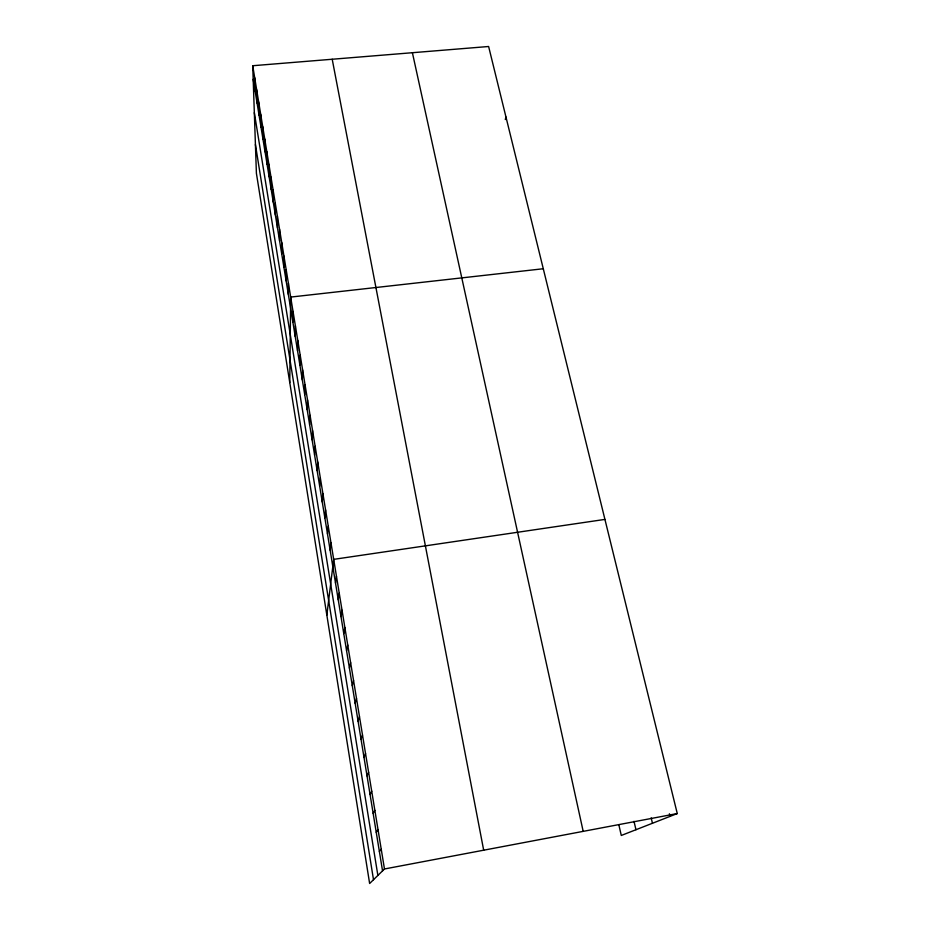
<?xml version="1.0" encoding="UTF-8"?>
<svg xmlns="http://www.w3.org/2000/svg" width="930" height="930" viewBox="0 0 930 930"><rect width="100%" height="100%" fill="white"/><g stroke="black" fill="none" stroke-linecap="round" stroke-linejoin="round"><path stroke-width="1.4" d="M283.929 267.433L283.941 256.029M286.126 280.837L286.161 269.595M288.323 294.345L288.405 283.278M289.765 382.555L290.672 297.077L543.283 268.747M292.869 322.106L293.02 311.399M295.194 336.358L295.391 325.837M297.542 350.738L297.774 340.415M299.913 365.246L300.192 355.121M302.308 379.893L302.622 369.966M304.726 394.669L305.087 384.95M307.156 409.584L307.563 400.063M309.62 424.626L310.062 415.326M312.096 439.809L312.596 430.73M314.607 455.142L315.142 446.284M317.13 470.615L317.723 461.978M319.688 486.227L320.315 477.822M322.257 501.979L322.943 493.818M324.861 517.894L325.593 509.966M327.488 533.948L328.267 526.275M330.138 550.165L330.964 542.736M326.837 615.125L333.696 559.36L604.93 519.405M335.509 583.064L336.451 576.147M338.241 599.745L339.229 593.108M340.996 616.59L342.031 610.22M343.775 633.597L344.867 627.506M346.576 650.779L347.739 644.978M349.413 668.124L350.622 662.613M352.272 685.643L353.551 680.423M505.292 119.552L505.967 117.006M355.167 703.336L356.504 698.418M358.085 721.215L359.48 716.6M361.038 739.257L362.491 734.967M364.014 757.485L365.537 753.521M367.025 775.911L368.617 772.26M370.07 794.511L371.721 791.209M373.139 813.308L374.86 810.344M376.243 832.292L378.033 829.688M379.382 851.485L381.242 849.23M677.273 813.552L384.474 868.98L369.629 883.5L256.401 173.294L252.728 65.728L488.622 46.5L677.273 813.552L621.287 835.466L618.822 824.701M669.391 813.762L670.03 816.389M651.174 817.854L652.465 823.271M633.993 821.318L635.957 829.734M412.397 52.719L583.191 831.362M332.208 59.253L483.681 850.206M252.728 65.728L384.474 868.98M253.193 79.329L382.544 870.864M254.332 112.704L377.871 875.432M255.413 144.569L373.5 879.71M254.692 77.69L255.122 91.163M256.668 89.757L257.075 103.091M258.656 101.916L259.04 115.122M260.667 114.181L261.016 127.247M262.702 126.538L263.016 139.477M264.748 139L265.038 151.799M266.805 151.567L267.061 164.226M268.886 164.238L269.107 176.758M270.979 177.026L271.176 189.383M273.094 189.918L273.257 202.124M275.222 202.914L275.361 214.97M277.373 216.016L277.477 227.92M279.546 229.245L279.605 240.986M281.732 242.579L281.755 254.157"/></g></svg>
